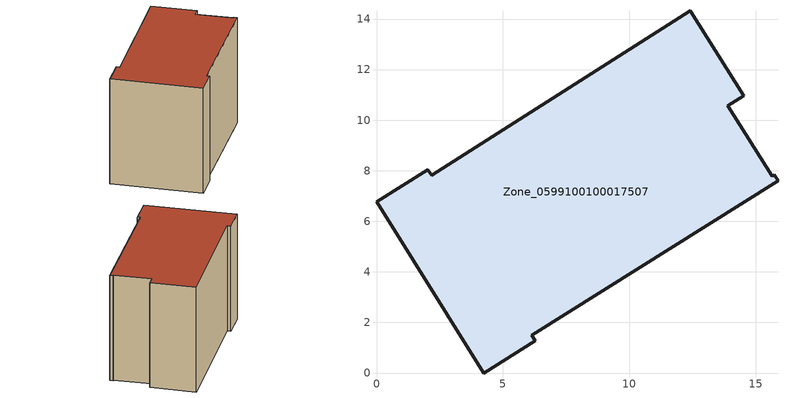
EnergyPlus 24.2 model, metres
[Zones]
Zone_0599100100017507
 floor ground (C_G): 6.14,1.5 6.28,1.28 4.25,0 0,6.77 2.03,8.05 2.18,7.82 12.41,14.32 14.52,10.96 13.88,10.56 15.65,7.79 15.73,7.84 15.88,7.61 z0
 wall outside (C_F): 4.25,0 6.28,1.28 6.14,1.5 15.88,7.61 15.73,7.84 15.65,7.79 13.88,10.56 14.52,10.96 12.41,14.32 2.18,7.82 2.03,8.05 0,6.77 4.25,0 z0:9.71
 roof outside (C_R): 6.28,1.28 6.14,1.5 15.88,7.61 15.73,7.84 15.65,7.79 13.88,10.56 14.52,10.96 12.41,14.32 2.18,7.82 2.03,8.05 0,6.77 4.25,0 z9.71
[BUILDING]
Pand.0599100100017507: North Axis=0; Terrain=City; Loads Convergence Tolerance Value=0.04; Temperature Convergence Tolerance Value=0.4; Solar Distribution=FullExterior; Maximum Number of Warmup Days=25; Minimum Number of Warmup Days=1
[Site:Location]
Rotterdam.The.Hague.AP_ZH_NLD Design_Conditions: Latitude=51.96; Longitude=4.45; Time Zone=1; Elevation=-4.5
[SITE:GROUNDTEMPERATURE:BUILDINGSURFACE]
18, 18, 18, 18, 18, 18, 18, 18, 18, 18, 18, 18
[MATERIAL] Thermal Absorptance=0.9; Solar Absorptance=0.7; Visible Absorptance=0.7
Name | Roughness | Thickness | Conductivity | Density | Specific Heat
G.TI.2015-2018 | MediumSmooth | 0.15 | 0.0428571 | 540 | 1210
F.TI.2015-2018 | Rough | 0.3 | 0.0666667 | 1920 | 840
R.TI.2015-2018 | MediumRough | 0.2 | 0.0333333 | 1500 | 1000
[CONSTRUCTION]
C_G: G.TI.2015-2018
C_F: F.TI.2015-2018
C_R: R.TI.2015-2018
[ZONE]
Zone_0599100100017507: Type=1; Multiplier=1; Ceiling Height=Autocalculate; Volume=Autocalculate; Floor Area=autocalculate; Part of Total Floor Area=Yes
[ZONEINFILTRATION:DESIGNFLOWRATE]
Infil_Zone_0599100100017507: Zone or ZoneList or Space or SpaceList=Zone_0599100100017507; Schedule=AlwaysOn; Design Flow Rate Calculation Method=Flow/Area; Flow Rate per Floor Area=0.0015; Constant Term Coefficient=1; Temperature Term Coefficient=0; Velocity Term Coefficient=0; Velocity Squared Term Coefficient=0
[HVACTEMPLATE:ZONE:IDEALLOADSAIRSYSTEM]
Zone_0599100100017507: Maximum Heating Supply Air Temperature=50; Minimum Cooling Supply Air Temperature=13; Maximum Heating Supply Air Humidity Ratio=0.0156; Minimum Cooling Supply Air Humidity Ratio=0.0077; Heating Limit=NoLimit; Cooling Limit=NoLimit; Dehumidification Control Type=ConstantSensibleHeatRatio; Cooling Sensible Heat Ratio=0.7; Dehumidification Setpoint=60; Humidification Control Type=None; Humidification Setpoint=30; Outdoor Air Method=None; Outdoor Air Flow Rate per Person=0.00944; Outdoor Air Flow Rate per Zone Floor Area=0; Outdoor Air Flow Rate per Zone=0; Demand Controlled Ventilation Type=None; Outdoor Air Economizer Type=NoEconomizer; Heat Recovery Type=None; Sensible Heat Recovery Effectiveness=0.7; Latent Heat Recovery Effectiveness=0.65
[ZONECONTROL:THERMOSTAT]
ThermostatControl_Zone_0599100100017507: Zone or ZoneList=Zone_0599100100017507; Control Type Schedule=DualSetpointControlType; Control 1=Thermostat_Zone_0599100100017507; Temperature Difference Between Cutout And Setpoint=0
[THERMOSTATSETPOINT:DUALSETPOINT]
Thermostat_Zone_0599100100017507: Heating Setpoint Temperature Schedule=HeatingSetpoint_Zone_0599100100017507; Cooling Setpoint Temperature Schedule=CoolingSetpoint_Zone_0599100100017507
[SCHEDULE:COMPACT]
HeatingSetpoint_Zone_0599100100017507: Through: 12/31, For: AllDays, Until: 24:00, 21
CoolingSetpoint_Zone_0599100100017507: Through: 12/31, For: AllDays, Until: 24:00, 24
DualSetpointControlType: Through: 12/31, For: AllDays, Until: 24:00, 4
AlwaysOn: Through: 12/31, For: AllDays, Until: 24:00, 1
